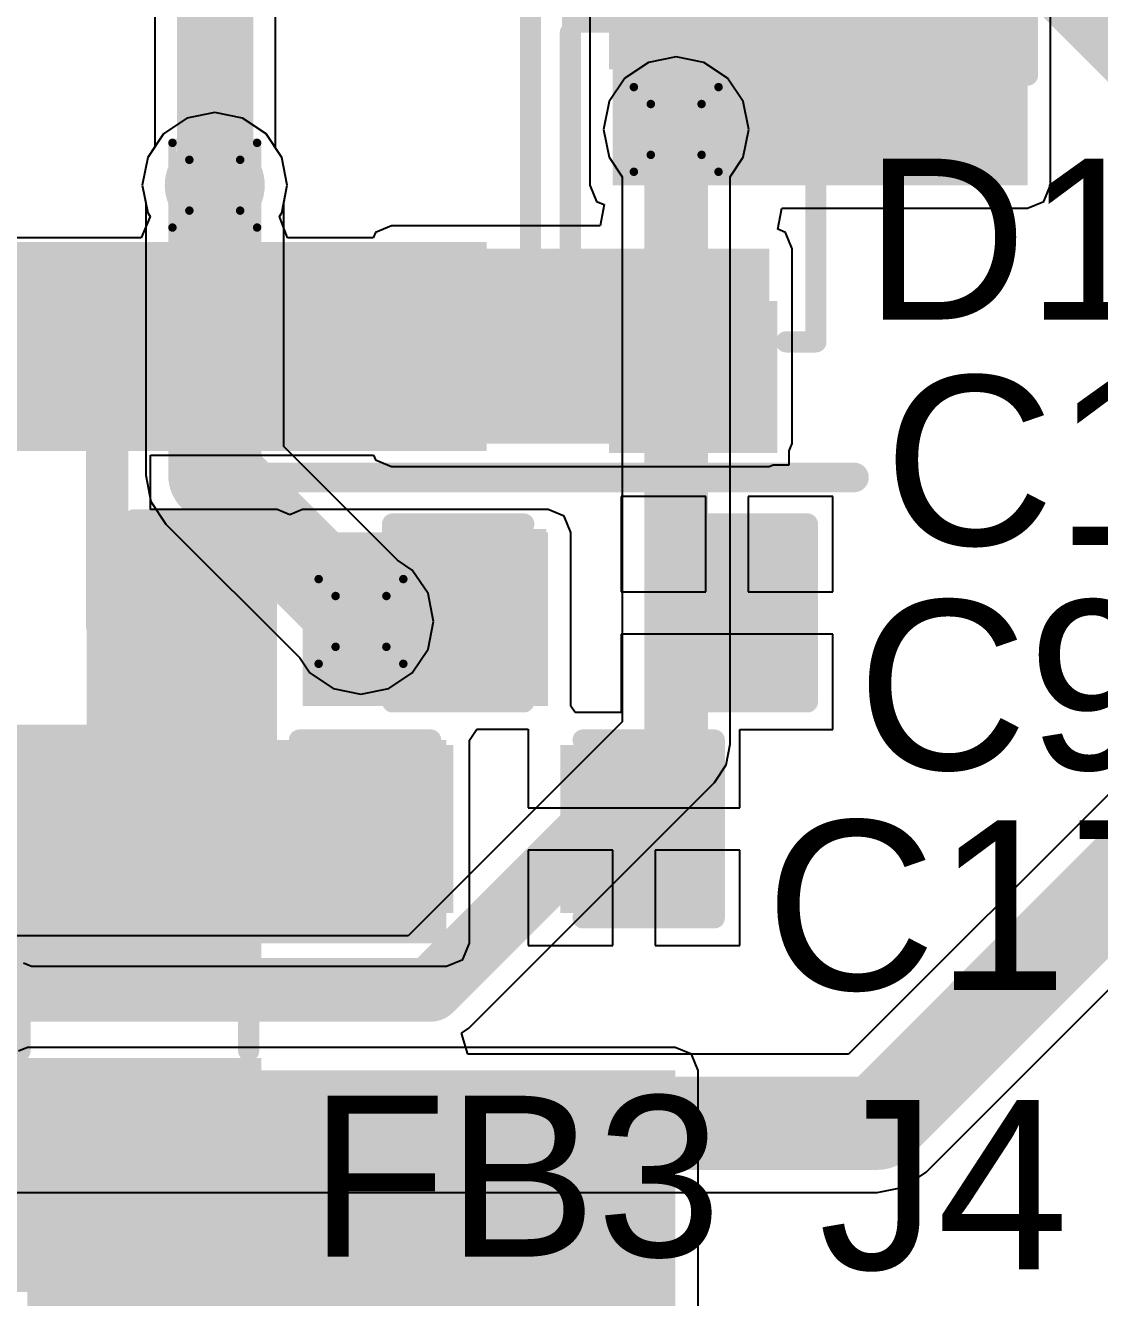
# Model space of a CAD drawing. Header units: inches. Extents: x -0.3 to 9.9, y -0.4 to 5.
# Drawn here: x 3.6073 to 3.861, y 0.3114 to 0.6117 of the extents above; entities that cross this region are included whole.
import ezdxf

# ---------------------------------------------------------------- set-up
doc = ezdxf.new("R2010")
doc.units = ezdxf.units.IN
doc.header["$MEASUREMENT"] = 0
for name, color, linetype in [('Bottom Layer', 5, 'Continuous'), ('Bottom Solder', 6, 'Continuous'), ('Drill Drawing', 1, 'Continuous'), ('Top Layer', 1, 'Continuous'), ('Top Overlay', 2, 'Continuous'), ('Top Paste', 8, 'Continuous'), ('Top Solder', 216, 'Continuous'), ('Via Holes', 16, 'Continuous')]:
    doc.layers.add(name, color=color, linetype=linetype)
doc.styles.add('Arial', font='', dxfattribs={"height": 0.2})
doc.styles.get('Arial').set_extended_font_data('Arial')

# ---------------------------------------------------------------- blocks, each defined once
blk = doc.blocks.new('14_TSSOP_56')
at = {"layer": 'Top Layer'}
for points in [[(-0.12992, 0.08563), (-0.08858, 0.08563), (-0.08858, 0.06791), (-0.12992, 0.06791)], [(0.08858, 0.08563), (0.12992, 0.08563), (0.12992, 0.06791), (0.08858, 0.06791)], [(-0.12992, 0.06004), (-0.08858, 0.06004), (-0.08858, 0.04232), (-0.12992, 0.04232)], [(0.08858, 0.06004), (0.12992, 0.06004), (0.12992, 0.04232), (0.08858, 0.04232)], [(-0.12992, 0.03445), (-0.08858, 0.03445), (-0.08858, 0.01673), (-0.12992, 0.01673)], [(0.08858, 0.03445), (0.12992, 0.03445), (0.12992, 0.01673), (0.08858, 0.01673)], [(-0.12992, 0.00886), (-0.08858, 0.00886), (-0.08858, -0.00886), (-0.12992, -0.00886)], [(0.08858, 0.00886), (0.12992, 0.00886), (0.12992, -0.00886), (0.08858, -0.00886)], [(-0.12992, -0.01673), (-0.08858, -0.01673), (-0.08858, -0.03445), (-0.12992, -0.03445)], [(0.08858, -0.01673), (0.12992, -0.01673), (0.12992, -0.03445), (0.08858, -0.03445)], [(-0.12992, -0.04232), (-0.08858, -0.04232), (-0.08858, -0.06004), (-0.12992, -0.06004)], [(0.08858, -0.04232), (0.12992, -0.04232), (0.12992, -0.06004), (0.08858, -0.06004)], [(-0.12992, -0.06791), (-0.08858, -0.06791), (-0.08858, -0.08563), (-0.12992, -0.08563)], [(0.08858, -0.06791), (0.12992, -0.06791), (0.12992, -0.08563), (0.08858, -0.08563)]]:
    blk.add_hatch(color=1, dxfattribs=at).paths.add_polyline_path(points)
at = {"layer": 'Top Overlay'}
blk.add_hatch(color=2, dxfattribs=at).paths.add_polyline_path([(-0.08393, 0.068), (-0.07293, 0.068), (-0.07293, 0.086), (-0.08393, 0.086)])
at = {"layer": 'Top Paste'}
for points in [[(-0.12992, 0.08563), (-0.08858, 0.08563), (-0.08858, 0.06791), (-0.12992, 0.06791)], [(0.08858, 0.08563), (0.12992, 0.08563), (0.12992, 0.06791), (0.08858, 0.06791)], [(-0.12992, 0.06004), (-0.08858, 0.06004), (-0.08858, 0.04232), (-0.12992, 0.04232)], [(0.08858, 0.06004), (0.12992, 0.06004), (0.12992, 0.04232), (0.08858, 0.04232)], [(-0.12992, 0.03445), (-0.08858, 0.03445), (-0.08858, 0.01673), (-0.12992, 0.01673)], [(0.08858, 0.03445), (0.12992, 0.03445), (0.12992, 0.01673), (0.08858, 0.01673)], [(-0.12992, 0.00886), (-0.08858, 0.00886), (-0.08858, -0.00886), (-0.12992, -0.00886)], [(0.08858, 0.00886), (0.12992, 0.00886), (0.12992, -0.00886), (0.08858, -0.00886)], [(-0.12992, -0.01673), (-0.08858, -0.01673), (-0.08858, -0.03445), (-0.12992, -0.03445)], [(0.08858, -0.01673), (0.12992, -0.01673), (0.12992, -0.03445), (0.08858, -0.03445)], [(-0.12992, -0.04232), (-0.08858, -0.04232), (-0.08858, -0.06004), (-0.12992, -0.06004)], [(0.08858, -0.04232), (0.12992, -0.04232), (0.12992, -0.06004), (0.08858, -0.06004)], [(-0.12992, -0.06791), (-0.08858, -0.06791), (-0.08858, -0.08563), (-0.12992, -0.08563)], [(0.08858, -0.06791), (0.12992, -0.06791), (0.12992, -0.08563), (0.08858, -0.08563)]]:
    blk.add_hatch(color=8, dxfattribs=at).paths.add_polyline_path(points)
at = {"layer": 'Top Solder'}
for points in [[(-0.13392, 0.08963), (-0.08458, 0.08963), (-0.08458, 0.06391), (-0.13392, 0.06391)], [(0.08458, 0.08963), (0.13392, 0.08963), (0.13392, 0.06391), (0.08458, 0.06391)], [(-0.13392, 0.06404), (-0.08458, 0.06404), (-0.08458, 0.03832), (-0.13392, 0.03832)], [(0.08458, 0.06404), (0.13392, 0.06404), (0.13392, 0.03832), (0.08458, 0.03832)], [(-0.13392, 0.03845), (-0.08458, 0.03845), (-0.08458, 0.01273), (-0.13392, 0.01273)], [(0.08458, 0.03845), (0.13392, 0.03845), (0.13392, 0.01273), (0.08458, 0.01273)], [(-0.13392, 0.01286), (-0.08458, 0.01286), (-0.08458, -0.01286), (-0.13392, -0.01286)], [(0.08458, 0.01286), (0.13392, 0.01286), (0.13392, -0.01286), (0.08458, -0.01286)], [(-0.13392, -0.01273), (-0.08458, -0.01273), (-0.08458, -0.03845), (-0.13392, -0.03845)], [(0.08458, -0.01273), (0.13392, -0.01273), (0.13392, -0.03845), (0.08458, -0.03845)], [(-0.13392, -0.03832), (-0.08458, -0.03832), (-0.08458, -0.06404), (-0.13392, -0.06404)], [(0.08458, -0.03832), (0.13392, -0.03832), (0.13392, -0.06404), (0.08458, -0.06404)], [(-0.13392, -0.06391), (-0.08458, -0.06391), (-0.08458, -0.08963), (-0.13392, -0.08963)], [(0.08458, -0.06391), (0.13392, -0.06391), (0.13392, -0.08963), (0.08458, -0.08963)]]:
    blk.add_hatch(color=216, dxfattribs=at).paths.add_polyline_path(points)
at = {"layer": 'Top Overlay'}
for points in [[(-0.09, 0.1, 0.005, 0.005, 0), (-0.09, 0.092, 0.005, 0.005, 0)], [(-0.09, 0.1, 0.005, 0.005, 0), (0.09, 0.1, 0.005, 0.005, 0)], [(0.09, 0.1, 0.005, 0.005, 0), (0.09, 0.092, 0.005, 0.005, 0)], [(-0.141, 0.082, 0.00787, 0.00787, 0), (-0.141, 0.072, 0.00787, 0.00787, 0)], [(-0.141, 0.082, 0.00787, 0.00787, 0), (-0.136, 0.077, 0.00787, 0.00787, 0)], [(-0.136, 0.077, 0.00787, 0.00787, 0), (-0.141, 0.072, 0.00787, 0.00787, 0)], [(-0.09, -0.092, 0.005, 0.005, 0), (-0.09, -0.1, 0.005, 0.005, 0)], [(0.09, -0.092, 0.005, 0.005, 0), (0.09, -0.1, 0.005, 0.005, 0)], [(-0.09, -0.1, 0.005, 0.005, 0), (0.09, -0.1, 0.005, 0.005, 0)]]:
    blk.add_lwpolyline(points, format="xyseb", dxfattribs=at)
for points in [[(-0.09125, 0.1, 0.0025, 0.0025, 1), (-0.08875, 0.1, 0.0025, 0.0025, 1)], [(-0.09125, 0.1, 0.0025, 0.0025, 1), (-0.08875, 0.1, 0.0025, 0.0025, 1)], [(0.08875, 0.1, 0.0025, 0.0025, 1), (0.09125, 0.1, 0.0025, 0.0025, 1)], [(0.08875, 0.1, 0.0025, 0.0025, 1), (0.09125, 0.1, 0.0025, 0.0025, 1)], [(-0.09125, 0.092, 0.0025, 0.0025, 1), (-0.08875, 0.092, 0.0025, 0.0025, 1)], [(0.08875, 0.092, 0.0025, 0.0025, 1), (0.09125, 0.092, 0.0025, 0.0025, 1)], [(-0.14297, 0.082, 0.00394, 0.00394, 1), (-0.13903, 0.082, 0.00394, 0.00394, 1)], [(-0.14297, 0.082, 0.00394, 0.00394, 1), (-0.13903, 0.082, 0.00394, 0.00394, 1)], [(-0.13797, 0.077, 0.00394, 0.00394, 1), (-0.13403, 0.077, 0.00394, 0.00394, 1)], [(-0.13797, 0.077, 0.00394, 0.00394, 1), (-0.13403, 0.077, 0.00394, 0.00394, 1)], [(-0.14297, 0.072, 0.00394, 0.00394, 1), (-0.13903, 0.072, 0.00394, 0.00394, 1)], [(-0.14297, 0.072, 0.00394, 0.00394, 1), (-0.13903, 0.072, 0.00394, 0.00394, 1)], [(-0.09125, -0.092, 0.0025, 0.0025, 1), (-0.08875, -0.092, 0.0025, 0.0025, 1)], [(0.08875, -0.092, 0.0025, 0.0025, 1), (0.09125, -0.092, 0.0025, 0.0025, 1)], [(-0.09125, -0.1, 0.0025, 0.0025, 1), (-0.08875, -0.1, 0.0025, 0.0025, 1)], [(-0.09125, -0.1, 0.0025, 0.0025, 1), (-0.08875, -0.1, 0.0025, 0.0025, 1)], [(0.08875, -0.1, 0.0025, 0.0025, 1), (0.09125, -0.1, 0.0025, 0.0025, 1)], [(0.08875, -0.1, 0.0025, 0.0025, 1), (0.09125, -0.1, 0.0025, 0.0025, 1)]]:
    blk.add_lwpolyline(points, format="xyseb", close=True, dxfattribs=at)
blk = doc.blocks.new('R___0603_92')
at = {"layer": 'Top Layer'}
for points in [[(-0.015, 0.0175), (-0.015, -0.0175), (-0.045, -0.0175), (-0.045, 0.0175)], [(0.045, 0.0175), (0.045, -0.0175), (0.015, -0.0175), (0.015, 0.0175)]]:
    blk.add_hatch(color=1, dxfattribs=at).paths.add_polyline_path(points)
at = {"layer": 'Top Paste'}
for points in [[(-0.015, 0.0175), (-0.015, -0.0175), (-0.045, -0.0175), (-0.045, 0.0175)], [(0.045, 0.0175), (0.045, -0.0175), (0.015, -0.0175), (0.015, 0.0175)]]:
    blk.add_hatch(color=8, dxfattribs=at).paths.add_polyline_path(points)
at = {"layer": 'Top Solder'}
for points in [[(-0.011, 0.0215), (-0.011, -0.0215), (-0.049, -0.0215), (-0.049, 0.0215)], [(0.049, 0.0215), (0.049, -0.0215), (0.011, -0.0215), (0.011, 0.0215)]]:
    blk.add_hatch(color=216, dxfattribs=at).paths.add_polyline_path(points)
at = {"layer": 'Top Overlay'}
for points in [[(-0.048, -0.021, 0.005, 0.005, 0), (-0.048, 0.021, 0.005, 0.005, 0)], [(0.048, 0.021, 0.005, 0.005, 0), (-0.048, 0.021, 0.005, 0.005, 0)], [(0.048, -0.021, 0.005, 0.005, 0), (0.048, 0.021, 0.005, 0.005, 0)], [(0.048, -0.021, 0.005, 0.005, 0), (-0.048, -0.021, 0.005, 0.005, 0)]]:
    blk.add_lwpolyline(points, format="xyseb", dxfattribs=at)
for points in [[(-0.04925, 0.021, 0.0025, 0.0025, 1), (-0.04675, 0.021, 0.0025, 0.0025, 1)], [(-0.04925, 0.021, 0.0025, 0.0025, 1), (-0.04675, 0.021, 0.0025, 0.0025, 1)], [(0.04675, 0.021, 0.0025, 0.0025, 1), (0.04925, 0.021, 0.0025, 0.0025, 1)], [(0.04675, 0.021, 0.0025, 0.0025, 1), (0.04925, 0.021, 0.0025, 0.0025, 1)], [(-0.04925, -0.021, 0.0025, 0.0025, 1), (-0.04675, -0.021, 0.0025, 0.0025, 1)], [(-0.04925, -0.021, 0.0025, 0.0025, 1), (-0.04675, -0.021, 0.0025, 0.0025, 1)], [(0.04675, -0.021, 0.0025, 0.0025, 1), (0.04925, -0.021, 0.0025, 0.0025, 1)], [(0.04675, -0.021, 0.0025, 0.0025, 1), (0.04925, -0.021, 0.0025, 0.0025, 1)]]:
    blk.add_lwpolyline(points, format="xyseb", close=True, dxfattribs=at)
blk = doc.blocks.new('I___0805_134')
at = {"layer": 'Top Layer'}
for points in [[(-0.06299, 0.02598), (-0.01575, 0.02598), (-0.01575, -0.02598), (-0.06299, -0.02598)], [(0.01575, 0.02598), (0.06299, 0.02598), (0.06299, -0.02598), (0.01575, -0.02598)]]:
    blk.add_hatch(color=1, dxfattribs=at).paths.add_polyline_path(points)
at = {"layer": 'Top Paste'}
for points in [[(-0.06299, 0.02598), (-0.01575, 0.02598), (-0.01575, -0.02598), (-0.06299, -0.02598)], [(0.01575, 0.02598), (0.06299, 0.02598), (0.06299, -0.02598), (0.01575, -0.02598)]]:
    blk.add_hatch(color=8, dxfattribs=at).paths.add_polyline_path(points)
at = {"layer": 'Top Solder'}
for points in [[(-0.06699, 0.02998), (-0.01175, 0.02998), (-0.01175, -0.02998), (-0.06699, -0.02998)], [(0.01175, 0.02998), (0.06699, 0.02998), (0.06699, -0.02998), (0.01175, -0.02998)]]:
    blk.add_hatch(color=216, dxfattribs=at).paths.add_polyline_path(points)
at = {"layer": 'Top Overlay'}
for points in [[(-0.01, 0.027, 0.005, 0.005, 0), (0.01, 0.027, 0.005, 0.005, 0)], [(-0.01, -0.027, 0.005, 0.005, 0), (0.01, -0.027, 0.005, 0.005, 0)]]:
    blk.add_lwpolyline(points, format="xyseb", dxfattribs=at)
for points in [[(-0.01125, 0.027, 0.0025, 0.0025, 1), (-0.00875, 0.027, 0.0025, 0.0025, 1)], [(0.00875, 0.027, 0.0025, 0.0025, 1), (0.01125, 0.027, 0.0025, 0.0025, 1)], [(-0.01125, -0.027, 0.0025, 0.0025, 1), (-0.00875, -0.027, 0.0025, 0.0025, 1)], [(0.00875, -0.027, 0.0025, 0.0025, 1), (0.01125, -0.027, 0.0025, 0.0025, 1)]]:
    blk.add_lwpolyline(points, format="xyseb", close=True, dxfattribs=at)
blk = doc.blocks.new('SOD_323_159')
at = {"layer": 'Top Layer'}
for points in [[(-0.02953, -0.01772), (-0.06102, -0.01772), (-0.06102, 0.01772), (-0.02953, 0.01772)], [(0.06102, -0.01772), (0.02953, -0.01772), (0.02953, 0.01772), (0.06102, 0.01772)]]:
    blk.add_hatch(color=1, dxfattribs=at).paths.add_polyline_path(points)
at = {"layer": 'Top Overlay'}
for points in [[(-0.079, 0.019), (-0.036, 0.019), (-0.036, 0.031), (-0.079, 0.031)], [(-0.079, -0.02), (-0.062, -0.02), (-0.062, 0.02), (-0.079, 0.02)], [(-0.079, -0.031), (-0.036, -0.031), (-0.036, -0.019), (-0.079, -0.019)]]:
    blk.add_hatch(color=2, dxfattribs=at).paths.add_polyline_path(points)
at = {"layer": 'Top Paste'}
for points in [[(-0.02953, -0.01772), (-0.06102, -0.01772), (-0.06102, 0.01772), (-0.02953, 0.01772)], [(0.06102, -0.01772), (0.02953, -0.01772), (0.02953, 0.01772), (0.06102, 0.01772)]]:
    blk.add_hatch(color=8, dxfattribs=at).paths.add_polyline_path(points)
at = {"layer": 'Top Solder'}
for points in [[(-0.02736, -0.01988), (-0.06319, -0.01988), (-0.06319, 0.01988), (-0.02736, 0.01988)], [(0.06319, -0.01988), (0.02736, -0.01988), (0.02736, 0.01988), (0.06319, 0.01988)]]:
    blk.add_hatch(color=216, dxfattribs=at).paths.add_polyline_path(points)
at = {"layer": 'Top Overlay'}
for points in [[(0.037, 0.029, 0.005, 0.005, 0), (-0.036, 0.029, 0.005, 0.005, 0)], [(0.037, 0.022, 0.005, 0.005, 0), (0.037, 0.029, 0.005, 0.005, 0)], [(0.037, -0.029, 0.005, 0.005, 0), (0.037, -0.022, 0.005, 0.005, 0)], [(0.037, -0.029, 0.005, 0.005, 0), (-0.036, -0.029, 0.005, 0.005, 0)]]:
    blk.add_lwpolyline(points, format="xyseb", dxfattribs=at)
for points in [[(-0.03725, 0.029, 0.0025, 0.0025, 1), (-0.03475, 0.029, 0.0025, 0.0025, 1)], [(0.03575, 0.029, 0.0025, 0.0025, 1), (0.03825, 0.029, 0.0025, 0.0025, 1)], [(0.03575, 0.029, 0.0025, 0.0025, 1), (0.03825, 0.029, 0.0025, 0.0025, 1)], [(0.03575, 0.022, 0.0025, 0.0025, 1), (0.03825, 0.022, 0.0025, 0.0025, 1)], [(0.03575, -0.022, 0.0025, 0.0025, 1), (0.03825, -0.022, 0.0025, 0.0025, 1)], [(-0.03725, -0.029, 0.0025, 0.0025, 1), (-0.03475, -0.029, 0.0025, 0.0025, 1)], [(0.03575, -0.029, 0.0025, 0.0025, 1), (0.03825, -0.029, 0.0025, 0.0025, 1)], [(0.03575, -0.029, 0.0025, 0.0025, 1), (0.03825, -0.029, 0.0025, 0.0025, 1)]]:
    blk.add_lwpolyline(points, format="xyseb", close=True, dxfattribs=at)
blk = doc.blocks.new('C___0603_202')
at = {"layer": 'Top Layer'}
for points in [[(-0.015, 0.0175), (-0.015, -0.0175), (-0.045, -0.0175), (-0.045, 0.0175)], [(0.045, 0.0175), (0.045, -0.0175), (0.015, -0.0175), (0.015, 0.0175)]]:
    blk.add_hatch(color=1, dxfattribs=at).paths.add_polyline_path(points)
at = {"layer": 'Top Paste'}
for points in [[(-0.015, 0.0175), (-0.015, -0.0175), (-0.045, -0.0175), (-0.045, 0.0175)], [(0.045, 0.0175), (0.045, -0.0175), (0.015, -0.0175), (0.015, 0.0175)]]:
    blk.add_hatch(color=8, dxfattribs=at).paths.add_polyline_path(points)
at = {"layer": 'Top Solder'}
for points in [[(-0.01264, 0.01986), (-0.01264, -0.01986), (-0.04736, -0.01986), (-0.04736, 0.01986)], [(0.04736, 0.01986), (0.04736, -0.01986), (0.01264, -0.01986), (0.01264, 0.01986)]]:
    blk.add_hatch(color=216, dxfattribs=at).paths.add_polyline_path(points)
at = {"layer": 'Top Overlay'}
for points in [[(-0.049, 0.021, 0.005, 0.005, 0), (-0.018, 0.021, 0.005, 0.005, 0)], [(-0.049, -0.021, 0.005, 0.005, 0), (-0.049, 0.021, 0.005, 0.005, 0)], [(0.018, 0.021, 0.005, 0.005, 0), (0.049, 0.021, 0.005, 0.005, 0)], [(0.049, -0.021, 0.005, 0.005, 0), (0.049, 0.021, 0.005, 0.005, 0)], [(-0.049, -0.021, 0.005, 0.005, 0), (-0.018, -0.021, 0.005, 0.005, 0)], [(0.018, -0.021, 0.005, 0.005, 0), (0.049, -0.021, 0.005, 0.005, 0)]]:
    blk.add_lwpolyline(points, format="xyseb", dxfattribs=at)
for points in [[(-0.05025, 0.021, 0.0025, 0.0025, 1), (-0.04775, 0.021, 0.0025, 0.0025, 1)], [(-0.05025, 0.021, 0.0025, 0.0025, 1), (-0.04775, 0.021, 0.0025, 0.0025, 1)], [(-0.01925, 0.021, 0.0025, 0.0025, 1), (-0.01675, 0.021, 0.0025, 0.0025, 1)], [(0.01675, 0.021, 0.0025, 0.0025, 1), (0.01925, 0.021, 0.0025, 0.0025, 1)], [(0.04775, 0.021, 0.0025, 0.0025, 1), (0.05025, 0.021, 0.0025, 0.0025, 1)], [(0.04775, 0.021, 0.0025, 0.0025, 1), (0.05025, 0.021, 0.0025, 0.0025, 1)], [(-0.05025, -0.021, 0.0025, 0.0025, 1), (-0.04775, -0.021, 0.0025, 0.0025, 1)], [(-0.05025, -0.021, 0.0025, 0.0025, 1), (-0.04775, -0.021, 0.0025, 0.0025, 1)], [(-0.01925, -0.021, 0.0025, 0.0025, 1), (-0.01675, -0.021, 0.0025, 0.0025, 1)], [(0.01675, -0.021, 0.0025, 0.0025, 1), (0.01925, -0.021, 0.0025, 0.0025, 1)], [(0.04775, -0.021, 0.0025, 0.0025, 1), (0.05025, -0.021, 0.0025, 0.0025, 1)], [(0.04775, -0.021, 0.0025, 0.0025, 1), (0.05025, -0.021, 0.0025, 0.0025, 1)]]:
    blk.add_lwpolyline(points, format="xyseb", close=True, dxfattribs=at)
blk = doc.blocks.new('C___0603_204')
at = {"layer": 'Top Layer'}
for points in [[(-0.015, 0.0175), (-0.015, -0.0175), (-0.045, -0.0175), (-0.045, 0.0175)], [(0.045, 0.0175), (0.045, -0.0175), (0.015, -0.0175), (0.015, 0.0175)]]:
    blk.add_hatch(color=1, dxfattribs=at).paths.add_polyline_path(points)
at = {"layer": 'Top Paste'}
for points in [[(-0.015, 0.0175), (-0.015, -0.0175), (-0.045, -0.0175), (-0.045, 0.0175)], [(0.045, 0.0175), (0.045, -0.0175), (0.015, -0.0175), (0.015, 0.0175)]]:
    blk.add_hatch(color=8, dxfattribs=at).paths.add_polyline_path(points)
at = {"layer": 'Top Solder'}
for points in [[(-0.01264, 0.01986), (-0.01264, -0.01986), (-0.04736, -0.01986), (-0.04736, 0.01986)], [(0.04736, 0.01986), (0.04736, -0.01986), (0.01264, -0.01986), (0.01264, 0.01986)]]:
    blk.add_hatch(color=216, dxfattribs=at).paths.add_polyline_path(points)
at = {"layer": 'Top Overlay'}
for points in [[(-0.049, 0.021, 0.005, 0.005, 0), (-0.018, 0.021, 0.005, 0.005, 0)], [(-0.049, -0.021, 0.005, 0.005, 0), (-0.049, 0.021, 0.005, 0.005, 0)], [(0.018, 0.021, 0.005, 0.005, 0), (0.049, 0.021, 0.005, 0.005, 0)], [(0.049, -0.021, 0.005, 0.005, 0), (0.049, 0.021, 0.005, 0.005, 0)], [(-0.049, -0.021, 0.005, 0.005, 0), (-0.018, -0.021, 0.005, 0.005, 0)], [(0.018, -0.021, 0.005, 0.005, 0), (0.049, -0.021, 0.005, 0.005, 0)]]:
    blk.add_lwpolyline(points, format="xyseb", dxfattribs=at)
for points in [[(-0.05025, 0.021, 0.0025, 0.0025, 1), (-0.04775, 0.021, 0.0025, 0.0025, 1)], [(-0.05025, 0.021, 0.0025, 0.0025, 1), (-0.04775, 0.021, 0.0025, 0.0025, 1)], [(-0.01925, 0.021, 0.0025, 0.0025, 1), (-0.01675, 0.021, 0.0025, 0.0025, 1)], [(0.01675, 0.021, 0.0025, 0.0025, 1), (0.01925, 0.021, 0.0025, 0.0025, 1)], [(0.04775, 0.021, 0.0025, 0.0025, 1), (0.05025, 0.021, 0.0025, 0.0025, 1)], [(0.04775, 0.021, 0.0025, 0.0025, 1), (0.05025, 0.021, 0.0025, 0.0025, 1)], [(-0.05025, -0.021, 0.0025, 0.0025, 1), (-0.04775, -0.021, 0.0025, 0.0025, 1)], [(-0.05025, -0.021, 0.0025, 0.0025, 1), (-0.04775, -0.021, 0.0025, 0.0025, 1)], [(-0.01925, -0.021, 0.0025, 0.0025, 1), (-0.01675, -0.021, 0.0025, 0.0025, 1)], [(0.01675, -0.021, 0.0025, 0.0025, 1), (0.01925, -0.021, 0.0025, 0.0025, 1)], [(0.04775, -0.021, 0.0025, 0.0025, 1), (0.05025, -0.021, 0.0025, 0.0025, 1)], [(0.04775, -0.021, 0.0025, 0.0025, 1), (0.05025, -0.021, 0.0025, 0.0025, 1)]]:
    blk.add_lwpolyline(points, format="xyseb", close=True, dxfattribs=at)
blk = doc.blocks.new('C___0603_210')
at = {"layer": 'Top Layer'}
for points in [[(-0.015, 0.0175), (-0.015, -0.0175), (-0.045, -0.0175), (-0.045, 0.0175)], [(0.045, 0.0175), (0.045, -0.0175), (0.015, -0.0175), (0.015, 0.0175)]]:
    blk.add_hatch(color=1, dxfattribs=at).paths.add_polyline_path(points)
at = {"layer": 'Top Paste'}
for points in [[(-0.015, 0.0175), (-0.015, -0.0175), (-0.045, -0.0175), (-0.045, 0.0175)], [(0.045, 0.0175), (0.045, -0.0175), (0.015, -0.0175), (0.015, 0.0175)]]:
    blk.add_hatch(color=8, dxfattribs=at).paths.add_polyline_path(points)
at = {"layer": 'Top Solder'}
for points in [[(-0.01264, 0.01986), (-0.01264, -0.01986), (-0.04736, -0.01986), (-0.04736, 0.01986)], [(0.04736, 0.01986), (0.04736, -0.01986), (0.01264, -0.01986), (0.01264, 0.01986)]]:
    blk.add_hatch(color=216, dxfattribs=at).paths.add_polyline_path(points)
at = {"layer": 'Top Overlay'}
for points in [[(-0.049, 0.021, 0.005, 0.005, 0), (-0.049, -0.021, 0.005, 0.005, 0)], [(-0.018, 0.021, 0.005, 0.005, 0), (-0.049, 0.021, 0.005, 0.005, 0)], [(0.049, 0.021, 0.005, 0.005, 0), (0.018, 0.021, 0.005, 0.005, 0)], [(0.049, 0.021, 0.005, 0.005, 0), (0.049, -0.021, 0.005, 0.005, 0)], [(-0.018, -0.021, 0.005, 0.005, 0), (-0.049, -0.021, 0.005, 0.005, 0)], [(0.049, -0.021, 0.005, 0.005, 0), (0.018, -0.021, 0.005, 0.005, 0)]]:
    blk.add_lwpolyline(points, format="xyseb", dxfattribs=at)
for points in [[(-0.05025, 0.021, 0.0025, 0.0025, 1), (-0.04775, 0.021, 0.0025, 0.0025, 1)], [(-0.05025, 0.021, 0.0025, 0.0025, 1), (-0.04775, 0.021, 0.0025, 0.0025, 1)], [(-0.01925, 0.021, 0.0025, 0.0025, 1), (-0.01675, 0.021, 0.0025, 0.0025, 1)], [(0.01675, 0.021, 0.0025, 0.0025, 1), (0.01925, 0.021, 0.0025, 0.0025, 1)], [(0.04775, 0.021, 0.0025, 0.0025, 1), (0.05025, 0.021, 0.0025, 0.0025, 1)], [(0.04775, 0.021, 0.0025, 0.0025, 1), (0.05025, 0.021, 0.0025, 0.0025, 1)], [(-0.05025, -0.021, 0.0025, 0.0025, 1), (-0.04775, -0.021, 0.0025, 0.0025, 1)], [(-0.05025, -0.021, 0.0025, 0.0025, 1), (-0.04775, -0.021, 0.0025, 0.0025, 1)], [(-0.01925, -0.021, 0.0025, 0.0025, 1), (-0.01675, -0.021, 0.0025, 0.0025, 1)], [(0.01675, -0.021, 0.0025, 0.0025, 1), (0.01925, -0.021, 0.0025, 0.0025, 1)], [(0.04775, -0.021, 0.0025, 0.0025, 1), (0.05025, -0.021, 0.0025, 0.0025, 1)], [(0.04775, -0.021, 0.0025, 0.0025, 1), (0.05025, -0.021, 0.0025, 0.0025, 1)]]:
    blk.add_lwpolyline(points, format="xyseb", close=True, dxfattribs=at)

msp = doc.modelspace()

# ---------------------------------------------------------------- hatches: boundary and pattern name
at = {"layer": 'Bottom Layer'}
h = msp.add_hatch(color=5, dxfattribs=at)
edge = h.paths.add_edge_path()
edge.add_arc((3.761, 0.58717), 0.01181, 0, 360)
h = msp.add_hatch(color=5, dxfattribs=at)
edge = h.paths.add_edge_path()
edge.add_arc((3.652, 0.574), 0.01181, 0, 360)
h = msp.add_hatch(color=5, dxfattribs=at)
edge = h.paths.add_edge_path()
edge.add_arc((3.68654, 0.471), 0.01181, 0, 360)
at = {"layer": 'Bottom Solder'}
h = msp.add_hatch(color=6, dxfattribs=at)
edge = h.paths.add_edge_path()
edge.add_arc((3.761, 0.58717), 0.00591, 0, 360)
h = msp.add_hatch(color=6, dxfattribs=at)
edge = h.paths.add_edge_path()
edge.add_arc((3.652, 0.574), 0.00591, 0, 360)
h = msp.add_hatch(color=6, dxfattribs=at)
edge = h.paths.add_edge_path()
edge.add_arc((3.68654, 0.471), 0.00591, 0, 360)
at = {"layer": 'Top Layer'}
for points in [[(3.746, 0.574), (3.844, 0.574), (3.844, 0.635), (3.746, 0.635)], [(3.69377, 0.513), (3.783, 0.513), (3.783, 0.559), (3.69377, 0.559)], [(3.62173, 0.427), (3.66673, 0.427), (3.66673, 0.492), (3.62173, 0.492)], [(3.67273, 0.451), (3.73073, 0.451), (3.73073, 0.492), (3.67273, 0.492)], [(3.60873, 0.395), (3.70673, 0.395), (3.70673, 0.443), (3.60873, 0.443)], [(3.60773, 0.189), (3.76077, 0.189), (3.76077, 0.365), (3.60773, 0.365)]]:
    msp.add_hatch(color=1, dxfattribs=at).paths.add_polyline_path(points)
h = msp.add_hatch(color=1, dxfattribs=at)
edge = h.paths.add_edge_path()
edge.add_arc((3.761, 0.58717), 0.01181, 0, 360)
h = msp.add_hatch(color=1, dxfattribs=at)
edge = h.paths.add_edge_path()
edge.add_arc((3.652, 0.574), 0.01181, 0, 360)
h = msp.add_hatch(color=1, dxfattribs=at)
edge = h.paths.add_edge_path()
edge.add_arc((3.68654, 0.471), 0.01181, 0, 360)
at = {"layer": 'Top Solder'}
h = msp.add_hatch(color=216, dxfattribs=at)
edge = h.paths.add_edge_path()
edge.add_arc((3.761, 0.58717), 0.00591, 0, 360)
h = msp.add_hatch(color=216, dxfattribs=at)
edge = h.paths.add_edge_path()
edge.add_arc((3.652, 0.574), 0.00591, 0, 360)
h = msp.add_hatch(color=216, dxfattribs=at)
edge = h.paths.add_edge_path()
edge.add_arc((3.68654, 0.471), 0.00591, 0, 360)
at = {"layer": 'Via Holes'}
h = msp.add_hatch(color=7, dxfattribs=at)
edge = h.paths.add_edge_path()
edge.add_arc((3.761, 0.58717), 0.00591, 0, 360)
h = msp.add_hatch(color=7, dxfattribs=at)
edge = h.paths.add_edge_path()
edge.add_arc((3.652, 0.574), 0.00591, 0, 360)
h = msp.add_hatch(color=7, dxfattribs=at)
edge = h.paths.add_edge_path()
edge.add_arc((3.68654, 0.471), 0.00591, 0, 360)

# ---------------------------------------------------------------- linework, layer by layer
at = {"layer": 'Bottom Layer'}
for p, q in [((3.761, 0.60431), (3.75444, 0.603)), ((3.76756, 0.603), (3.761, 0.60431)), ((3.75444, 0.603), (3.74888, 0.59929)), ((3.77312, 0.59929), (3.76756, 0.603)), ((3.74888, 0.59929), (3.74516, 0.59373)), ((3.77684, 0.59373), (3.77312, 0.59929)), ((3.74516, 0.59373), (3.74386, 0.58717)), ((3.77814, 0.58717), (3.77684, 0.59373)), ((3.64544, 0.58984), (3.63988, 0.58612)), ((3.652, 0.59114), (3.64544, 0.58984)), ((3.65856, 0.58984), (3.652, 0.59114)), ((3.66412, 0.58612), (3.65856, 0.58984)), ((3.63988, 0.58612), (3.63616, 0.58056)), ((3.66784, 0.58056), (3.66412, 0.58612)), ((3.74386, 0.58717), (3.74516, 0.58061)), ((3.77684, 0.58061), (3.77814, 0.58717)), ((3.63616, 0.58056), (3.63486, 0.574)), ((3.66914, 0.574), (3.66784, 0.58056)), ((3.74516, 0.58061), (3.74826, 0.57598)), ((3.77374, 0.57598), (3.77684, 0.58061)), ((3.63486, 0.574), (3.63569, 0.56984)), ((3.66831, 0.56984), (3.66914, 0.574)), ((3.74826, 0.57598), (3.74826, 0.44728)), ((3.77374, 0.442), (3.77374, 0.57598)), ((3.63569, 0.56984), (3.63569, 0.50554)), ((3.66831, 0.5123), (3.66831, 0.56984)), ((3.69514, 0.48547), (3.66831, 0.5123)), ((3.63569, 0.50554), (3.63693, 0.4993)), ((3.63693, 0.4993), (3.64046, 0.494)), ((3.64046, 0.494), (3.67207, 0.4624)), ((3.69866, 0.48312), (3.69514, 0.48547)), ((3.70238, 0.47756), (3.69866, 0.48312)), ((3.70368, 0.471), (3.70238, 0.47756)), ((3.70238, 0.46444), (3.70368, 0.471)), ((3.69866, 0.45888), (3.70238, 0.46444)), ((3.67207, 0.4624), (3.67442, 0.45888)), ((3.67442, 0.45888), (3.67998, 0.45516)), ((3.6931, 0.45516), (3.69866, 0.45888)), ((3.67998, 0.45516), (3.68654, 0.45386)), ((3.68654, 0.45386), (3.6931, 0.45516)), ((3.74826, 0.44728), (3.69772, 0.39674)), ((3.77277, 0.43712), (3.77374, 0.442)), ((3.77001, 0.43299), (3.77277, 0.43712)), ((3.87053, 0.4376), (3.80174, 0.36881)), ((3.71201, 0.37499), (3.77001, 0.43299)), ((3.82004, 0.34096), (3.8936, 0.41453)), ((3.69772, 0.39674), (2.79328, 0.39674)), ((3.71025, 0.37381), (3.71201, 0.37499)), ((3.71177, 0.36881), (3.71025, 0.37381)), ((3.80174, 0.36881), (3.71177, 0.36881)), ((3.81474, 0.33743), (3.82004, 0.34096)), ((3.8085, 0.33619), (3.81474, 0.33743)), ((3.37636, 0.33619), (3.8085, 0.33619))]:
    msp.add_line(p, q, dxfattribs=at)
for points in [[(3.849, 0.628, 0.022, 0.022, 0), (3.921, 0.556, 0.022, 0.022, 0)], [(3.761, 0.442, 0.015, 0.015, 0), (3.761, 0.58717, 0.015, 0.015, 0)], [(3.652, 0.50554, 0.022, 0.022, 0), (3.652, 0.574, 0.022, 0.022, 0)], [(3.652, 0.50554, 0.022, 0.022, 0), (3.68654, 0.471, 0.022, 0.022, 0)], [(3.703, 0.384, 0.015, 0.015, 0), (3.761, 0.442, 0.015, 0.015, 0)], [(3.8085, 0.3525, 0.022, 0.022, 0), (3.885, 0.429, 0.022, 0.022, 0)], [(2.788, 0.384, 0.015, 0.015, 0), (3.703, 0.384, 0.015, 0.015, 0)], [(2.62246, 0.3525, 0.022, 0.022, 0), (3.8085, 0.3525, 0.022, 0.022, 0)]]:
    msp.add_lwpolyline(points, format="xyseb", dxfattribs=at)
for points in [[(3.75725, 0.58717, 0.0075, 0.0075, 1), (3.76475, 0.58717, 0.0075, 0.0075, 1)], [(3.6465, 0.574, 0.011, 0.011, 1), (3.6575, 0.574, 0.011, 0.011, 1)], [(3.6465, 0.50554, 0.011, 0.011, 1), (3.6575, 0.50554, 0.011, 0.011, 1)], [(3.6465, 0.50554, 0.011, 0.011, 1), (3.6575, 0.50554, 0.011, 0.011, 1)], [(3.68104, 0.471, 0.011, 0.011, 1), (3.69204, 0.471, 0.011, 0.011, 1)], [(3.75725, 0.442, 0.0075, 0.0075, 1), (3.76475, 0.442, 0.0075, 0.0075, 1)], [(3.75725, 0.442, 0.0075, 0.0075, 1), (3.76475, 0.442, 0.0075, 0.0075, 1)], [(3.69925, 0.384, 0.0075, 0.0075, 1), (3.70675, 0.384, 0.0075, 0.0075, 1)], [(3.69925, 0.384, 0.0075, 0.0075, 1), (3.70675, 0.384, 0.0075, 0.0075, 1)], [(3.803, 0.3525, 0.011, 0.011, 1), (3.814, 0.3525, 0.011, 0.011, 1)], [(3.803, 0.3525, 0.011, 0.011, 1), (3.814, 0.3525, 0.011, 0.011, 1)]]:
    msp.add_lwpolyline(points, format="xyseb", close=True, dxfattribs=at)
at = {"layer": 'Drill Drawing'}
for points in [[(3.751, 0.59717, 0.002, 0.002, 0), (3.771, 0.59717, 0.002, 0.002, 0)], [(3.751, 0.57717, 0.002, 0.002, 0), (3.751, 0.59717, 0.002, 0.002, 0)], [(3.771, 0.57717, 0.002, 0.002, 0), (3.771, 0.59717, 0.002, 0.002, 0)], [(3.755, 0.59317, 0.002, 0.002, 0), (3.767, 0.59317, 0.002, 0.002, 0)], [(3.755, 0.58117, 0.002, 0.002, 0), (3.755, 0.59317, 0.002, 0.002, 0)], [(3.767, 0.58117, 0.002, 0.002, 0), (3.767, 0.59317, 0.002, 0.002, 0)], [(3.642, 0.584, 0.002, 0.002, 0), (3.662, 0.584, 0.002, 0.002, 0)], [(3.642, 0.564, 0.002, 0.002, 0), (3.642, 0.584, 0.002, 0.002, 0)], [(3.662, 0.564, 0.002, 0.002, 0), (3.662, 0.584, 0.002, 0.002, 0)], [(3.646, 0.58, 0.002, 0.002, 0), (3.658, 0.58, 0.002, 0.002, 0)], [(3.646, 0.568, 0.002, 0.002, 0), (3.646, 0.58, 0.002, 0.002, 0)], [(3.658, 0.568, 0.002, 0.002, 0), (3.658, 0.58, 0.002, 0.002, 0)], [(3.755, 0.58117, 0.002, 0.002, 0), (3.767, 0.58117, 0.002, 0.002, 0)], [(3.751, 0.57717, 0.002, 0.002, 0), (3.771, 0.57717, 0.002, 0.002, 0)], [(3.646, 0.568, 0.002, 0.002, 0), (3.658, 0.568, 0.002, 0.002, 0)], [(3.642, 0.564, 0.002, 0.002, 0), (3.662, 0.564, 0.002, 0.002, 0)], [(3.67654, 0.481, 0.002, 0.002, 0), (3.69654, 0.481, 0.002, 0.002, 0)], [(3.67654, 0.461, 0.002, 0.002, 0), (3.67654, 0.481, 0.002, 0.002, 0)], [(3.69654, 0.461, 0.002, 0.002, 0), (3.69654, 0.481, 0.002, 0.002, 0)], [(3.68054, 0.477, 0.002, 0.002, 0), (3.69254, 0.477, 0.002, 0.002, 0)], [(3.68054, 0.465, 0.002, 0.002, 0), (3.68054, 0.477, 0.002, 0.002, 0)], [(3.69254, 0.465, 0.002, 0.002, 0), (3.69254, 0.477, 0.002, 0.002, 0)], [(3.68054, 0.465, 0.002, 0.002, 0), (3.69254, 0.465, 0.002, 0.002, 0)], [(3.67654, 0.461, 0.002, 0.002, 0), (3.69654, 0.461, 0.002, 0.002, 0)]]:
    msp.add_lwpolyline(points, format="xyseb", dxfattribs=at)
for points in [[(3.7505, 0.59717, 0.001, 0.001, 1), (3.7515, 0.59717, 0.001, 0.001, 1)], [(3.7505, 0.59717, 0.001, 0.001, 1), (3.7515, 0.59717, 0.001, 0.001, 1)], [(3.7705, 0.59717, 0.001, 0.001, 1), (3.7715, 0.59717, 0.001, 0.001, 1)], [(3.7705, 0.59717, 0.001, 0.001, 1), (3.7715, 0.59717, 0.001, 0.001, 1)], [(3.7545, 0.59317, 0.001, 0.001, 1), (3.7555, 0.59317, 0.001, 0.001, 1)], [(3.7545, 0.59317, 0.001, 0.001, 1), (3.7555, 0.59317, 0.001, 0.001, 1)], [(3.7665, 0.59317, 0.001, 0.001, 1), (3.7675, 0.59317, 0.001, 0.001, 1)], [(3.7665, 0.59317, 0.001, 0.001, 1), (3.7675, 0.59317, 0.001, 0.001, 1)], [(3.6415, 0.584, 0.001, 0.001, 1), (3.6425, 0.584, 0.001, 0.001, 1)], [(3.6415, 0.584, 0.001, 0.001, 1), (3.6425, 0.584, 0.001, 0.001, 1)], [(3.6615, 0.584, 0.001, 0.001, 1), (3.6625, 0.584, 0.001, 0.001, 1)], [(3.6615, 0.584, 0.001, 0.001, 1), (3.6625, 0.584, 0.001, 0.001, 1)], [(3.6455, 0.58, 0.001, 0.001, 1), (3.6465, 0.58, 0.001, 0.001, 1)], [(3.6455, 0.58, 0.001, 0.001, 1), (3.6465, 0.58, 0.001, 0.001, 1)], [(3.6575, 0.58, 0.001, 0.001, 1), (3.6585, 0.58, 0.001, 0.001, 1)], [(3.6575, 0.58, 0.001, 0.001, 1), (3.6585, 0.58, 0.001, 0.001, 1)], [(3.7545, 0.58117, 0.001, 0.001, 1), (3.7555, 0.58117, 0.001, 0.001, 1)], [(3.7545, 0.58117, 0.001, 0.001, 1), (3.7555, 0.58117, 0.001, 0.001, 1)], [(3.7665, 0.58117, 0.001, 0.001, 1), (3.7675, 0.58117, 0.001, 0.001, 1)], [(3.7665, 0.58117, 0.001, 0.001, 1), (3.7675, 0.58117, 0.001, 0.001, 1)], [(3.7505, 0.57717, 0.001, 0.001, 1), (3.7515, 0.57717, 0.001, 0.001, 1)], [(3.7505, 0.57717, 0.001, 0.001, 1), (3.7515, 0.57717, 0.001, 0.001, 1)], [(3.7705, 0.57717, 0.001, 0.001, 1), (3.7715, 0.57717, 0.001, 0.001, 1)], [(3.7705, 0.57717, 0.001, 0.001, 1), (3.7715, 0.57717, 0.001, 0.001, 1)], [(3.6455, 0.568, 0.001, 0.001, 1), (3.6465, 0.568, 0.001, 0.001, 1)], [(3.6455, 0.568, 0.001, 0.001, 1), (3.6465, 0.568, 0.001, 0.001, 1)], [(3.6575, 0.568, 0.001, 0.001, 1), (3.6585, 0.568, 0.001, 0.001, 1)], [(3.6575, 0.568, 0.001, 0.001, 1), (3.6585, 0.568, 0.001, 0.001, 1)], [(3.6415, 0.564, 0.001, 0.001, 1), (3.6425, 0.564, 0.001, 0.001, 1)], [(3.6415, 0.564, 0.001, 0.001, 1), (3.6425, 0.564, 0.001, 0.001, 1)], [(3.6615, 0.564, 0.001, 0.001, 1), (3.6625, 0.564, 0.001, 0.001, 1)], [(3.6615, 0.564, 0.001, 0.001, 1), (3.6625, 0.564, 0.001, 0.001, 1)], [(3.67604, 0.481, 0.001, 0.001, 1), (3.67704, 0.481, 0.001, 0.001, 1)], [(3.67604, 0.481, 0.001, 0.001, 1), (3.67704, 0.481, 0.001, 0.001, 1)], [(3.69604, 0.481, 0.001, 0.001, 1), (3.69704, 0.481, 0.001, 0.001, 1)], [(3.69604, 0.481, 0.001, 0.001, 1), (3.69704, 0.481, 0.001, 0.001, 1)], [(3.68004, 0.477, 0.001, 0.001, 1), (3.68104, 0.477, 0.001, 0.001, 1)], [(3.68004, 0.477, 0.001, 0.001, 1), (3.68104, 0.477, 0.001, 0.001, 1)], [(3.69204, 0.477, 0.001, 0.001, 1), (3.69304, 0.477, 0.001, 0.001, 1)], [(3.69204, 0.477, 0.001, 0.001, 1), (3.69304, 0.477, 0.001, 0.001, 1)], [(3.68004, 0.465, 0.001, 0.001, 1), (3.68104, 0.465, 0.001, 0.001, 1)], [(3.68004, 0.465, 0.001, 0.001, 1), (3.68104, 0.465, 0.001, 0.001, 1)], [(3.69204, 0.465, 0.001, 0.001, 1), (3.69304, 0.465, 0.001, 0.001, 1)], [(3.69204, 0.465, 0.001, 0.001, 1), (3.69304, 0.465, 0.001, 0.001, 1)], [(3.67604, 0.461, 0.001, 0.001, 1), (3.67704, 0.461, 0.001, 0.001, 1)], [(3.67604, 0.461, 0.001, 0.001, 1), (3.67704, 0.461, 0.001, 0.001, 1)], [(3.69604, 0.461, 0.001, 0.001, 1), (3.69704, 0.461, 0.001, 0.001, 1)], [(3.69604, 0.461, 0.001, 0.001, 1), (3.69704, 0.461, 0.001, 0.001, 1)]]:
    msp.add_lwpolyline(points, format="xyseb", close=True, dxfattribs=at)
at = {"layer": 'Top Layer'}
for p, q in [((3.74059, 0.635), (3.74059, 0.574)), ((3.84941, 0.574), (3.84941, 0.635)), ((3.63782, 0.63181), (3.63782, 0.58303)), ((3.66636, 0.58276), (3.66636, 0.6259)), ((3.63782, 0.58303), (3.63616, 0.58056)), ((3.66784, 0.58056), (3.66636, 0.58276)), ((3.63616, 0.58056), (3.63486, 0.574)), ((3.66914, 0.574), (3.66784, 0.58056)), ((3.63486, 0.574), (3.63616, 0.56744)), ((3.66784, 0.56744), (3.66914, 0.574)), ((3.74059, 0.574), (3.74217, 0.57017)), ((3.84783, 0.57017), (3.84941, 0.574)), ((3.74217, 0.57017), (3.74401, 0.56941)), ((3.74401, 0.56941), (3.74302, 0.56441)), ((3.78499, 0.56359), (3.78598, 0.56859)), ((3.78598, 0.56859), (3.844, 0.56859)), ((3.844, 0.56859), (3.84783, 0.57017)), ((3.63674, 0.56658), (3.63458, 0.56158)), ((3.63616, 0.56744), (3.63674, 0.56658)), ((3.66726, 0.56658), (3.66784, 0.56744)), ((3.6692, 0.56158), (3.66726, 0.56658)), ((3.68994, 0.56283), (3.68942, 0.56158)), ((3.69377, 0.56441), (3.68994, 0.56283)), ((3.74302, 0.56441), (3.69377, 0.56441)), ((3.78683, 0.56283), (3.78499, 0.56359)), ((3.78841, 0.559), (3.78683, 0.56283)), ((3.63458, 0.56158), (3.5936, 0.56158)), ((3.68942, 0.56158), (3.6692, 0.56158)), ((3.78841, 0.513), (3.78841, 0.559)), ((3.78772, 0.51132), (3.78841, 0.513)), ((3.78772, 0.50798), (3.78772, 0.51132)), ((3.63679, 0.49741), (3.63679, 0.51024)), ((3.63679, 0.51024), (3.6895, 0.51024)), ((3.6895, 0.51024), (3.68994, 0.50917)), ((3.68994, 0.50917), (3.69377, 0.50759)), ((3.783, 0.50759), (3.78394, 0.50798)), ((3.78394, 0.50798), (3.78772, 0.50798)), ((3.69377, 0.50759), (3.783, 0.50759)), ((3.768, 0.5005), (3.748, 0.5005)), ((3.748, 0.5005), (3.748, 0.478)), ((3.768, 0.478), (3.768, 0.5005)), ((3.798, 0.5005), (3.778, 0.5005)), ((3.778, 0.5005), (3.778, 0.478)), ((3.798, 0.478), (3.798, 0.5005)), ((3.66673, 0.49741), (3.63679, 0.49741)), ((3.66973, 0.49617), (3.66673, 0.49741)), ((3.67273, 0.49741), (3.66973, 0.49617)), ((3.73073, 0.49741), (3.67273, 0.49741)), ((3.73456, 0.49583), (3.73073, 0.49741)), ((3.73614, 0.492), (3.73456, 0.49583)), ((3.73614, 0.451), (3.73614, 0.492)), ((3.748, 0.478), (3.768, 0.478)), ((3.778, 0.478), (3.798, 0.478)), ((3.773, 0.468), (3.748, 0.468)), ((3.748, 0.468), (3.748, 0.4495)), ((3.798, 0.468), (3.773, 0.468)), ((3.798, 0.4455), (3.798, 0.468)), ((3.73714, 0.4495), (3.73614, 0.451)), ((3.748, 0.4495), (3.73714, 0.4495)), ((3.71214, 0.443), (3.71387, 0.44559)), ((3.71387, 0.44559), (3.726, 0.44559)), ((3.726, 0.44559), (3.726, 0.427)), ((3.776, 0.427), (3.776, 0.4455)), ((3.776, 0.4455), (3.798, 0.4455)), ((3.71214, 0.395), (3.71214, 0.443)), ((3.726, 0.427), (3.751, 0.427)), ((3.751, 0.427), (3.776, 0.427)), ((3.746, 0.417), (3.726, 0.417)), ((3.726, 0.417), (3.726, 0.3945)), ((3.746, 0.3945), (3.746, 0.417)), ((3.776, 0.417), (3.756, 0.417)), ((3.756, 0.417), (3.756, 0.3945)), ((3.776, 0.3945), (3.776, 0.417)), ((3.71056, 0.39117), (3.71214, 0.395)), ((3.726, 0.3945), (3.746, 0.3945)), ((3.756, 0.3945), (3.776, 0.3945)), ((3.70673, 0.38959), (3.71056, 0.39117)), ((3.60682, 0.39038), (3.60873, 0.38959)), ((3.60873, 0.38959), (3.70673, 0.38959)), ((3.60773, 0.37041), (3.60567, 0.36956)), ((3.76077, 0.37041), (3.60773, 0.37041)), ((3.76459, 0.36883), (3.76077, 0.37041)), ((3.76618, 0.365), (3.76459, 0.36883)), ((3.76618, 0.189), (3.76618, 0.365))]:
    msp.add_line(p, q, dxfattribs=at)
for points in [[(3.65209, 0.57391, 0.018, 0.018, 0), (3.65209, 0.63181, 0.018, 0.018, 0)], [(3.652, 0.574, 0.018, 0.018, 0), (3.65209, 0.57391, 0.018, 0.018, 0)], [(3.65209, 0.536, 0.018, 0.018, 0), (3.65209, 0.57391, 0.018, 0.018, 0)], [(3.65209, 0.536, 0.018, 0.018, 0), (3.65218, 0.53591, 0.018, 0.018, 0)], [(3.62659, 0.47, 0.01, 0.01, 0), (3.62659, 0.53591, 0.01, 0.01, 0)], [(3.63245, 0.4865, 0.01, 0.01, 0), (3.64173, 0.4865, 0.01, 0.01, 0)], [(3.64173, 0.4865, 0.01, 0.01, 0), (3.65173, 0.4765, 0.01, 0.01, 0)], [(3.65173, 0.474, 0.01, 0.01, 0), (3.65173, 0.4765, 0.01, 0.01, 0)]]:
    msp.add_lwpolyline(points, format="xyseb", dxfattribs=at)
for points in [[(3.6475, 0.574, 0.009, 0.009, 1), (3.6565, 0.574, 0.009, 0.009, 1)], [(3.64759, 0.57391, 0.009, 0.009, 1), (3.65659, 0.57391, 0.009, 0.009, 1)], [(3.64759, 0.57391, 0.009, 0.009, 1), (3.65659, 0.57391, 0.009, 0.009, 1)], [(3.64759, 0.57391, 0.009, 0.009, 1), (3.65659, 0.57391, 0.009, 0.009, 1)], [(3.64759, 0.536, 0.009, 0.009, 1), (3.65659, 0.536, 0.009, 0.009, 1)], [(3.64759, 0.536, 0.009, 0.009, 1), (3.65659, 0.536, 0.009, 0.009, 1)], [(3.64768, 0.53591, 0.009, 0.009, 1), (3.65668, 0.53591, 0.009, 0.009, 1)], [(3.62409, 0.53591, 0.005, 0.005, 1), (3.62909, 0.53591, 0.005, 0.005, 1)], [(3.62995, 0.4865, 0.005, 0.005, 1), (3.63495, 0.4865, 0.005, 0.005, 1)], [(3.63923, 0.4865, 0.005, 0.005, 1), (3.64423, 0.4865, 0.005, 0.005, 1)], [(3.63923, 0.4865, 0.005, 0.005, 1), (3.64423, 0.4865, 0.005, 0.005, 1)], [(3.64923, 0.4765, 0.005, 0.005, 1), (3.65423, 0.4765, 0.005, 0.005, 1)], [(3.64923, 0.4765, 0.005, 0.005, 1), (3.65423, 0.4765, 0.005, 0.005, 1)], [(3.64923, 0.474, 0.005, 0.005, 1), (3.65423, 0.474, 0.005, 0.005, 1)], [(3.62409, 0.47, 0.005, 0.005, 1), (3.62909, 0.47, 0.005, 0.005, 1)]]:
    msp.add_lwpolyline(points, format="xyseb", close=True, dxfattribs=at)
at = {"layer": 'Top Overlay'}
for points in [[(3.662, 0.504, 0.007, 0.007, 0), (3.663, 0.505, 0.007, 0.007, 0)], [(3.663, 0.505, 0.007, 0.007, 0), (3.803, 0.505, 0.007, 0.007, 0)], [(3.662, 0.493, 0.007, 0.007, 0), (3.662, 0.504, 0.007, 0.007, 0)]]:
    msp.add_lwpolyline(points, format="xyseb", dxfattribs=at)
for points in [[(3.66125, 0.505, 0.0035, 0.0035, 1), (3.66475, 0.505, 0.0035, 0.0035, 1)], [(3.66125, 0.505, 0.0035, 0.0035, 1), (3.66475, 0.505, 0.0035, 0.0035, 1)], [(3.80125, 0.505, 0.0035, 0.0035, 1), (3.80475, 0.505, 0.0035, 0.0035, 1)], [(3.66025, 0.504, 0.0035, 0.0035, 1), (3.66375, 0.504, 0.0035, 0.0035, 1)], [(3.66025, 0.504, 0.0035, 0.0035, 1), (3.66375, 0.504, 0.0035, 0.0035, 1)], [(3.66025, 0.493, 0.0035, 0.0035, 1), (3.66375, 0.493, 0.0035, 0.0035, 1)]]:
    msp.add_lwpolyline(points, format="xyseb", close=True, dxfattribs=at)

# ---------------------------------------------------------------- block references
for name, p, rotation in [('14_TSSOP_56', (3.62659, 0.64516), 90), ('R___0603_92', (3.823, 0.648), 270), ('SOD_323_159', (3.765, 0.574), 270), ('C___0603_210', (3.743, 0.473), 180), ('I___0805_134', (3.633, 0.37963), 90)]:
    msp.add_blockref(name, p, dxfattribs=dict(rotation=rotation))
for name, p in [('C___0603_204', (3.615, 0.474)), ('C___0603_202', (3.721, 0.422))]:
    msp.add_blockref(name, p)

# ---------------------------------------------------------------- texts
at = {"layer": 'Top Overlay', "style": 'Arial'}
for s, height, p in [('D10', 0.038, (3.80552, 0.54228)), ('C15', 0.04, (3.81002, 0.48901)), ('C9', 0.04, (3.80368, 0.43601)), ('C17', 0.04, (3.78202, 0.38401)), ('FB3', 0.038, (3.67435, 0.32101)), ('J4', 0.04, (3.79468, 0.31801))]:
    msp.add_text(s, height=height, dxfattribs=at).set_placement(p)

doc.saveas('drawing.dxf')
